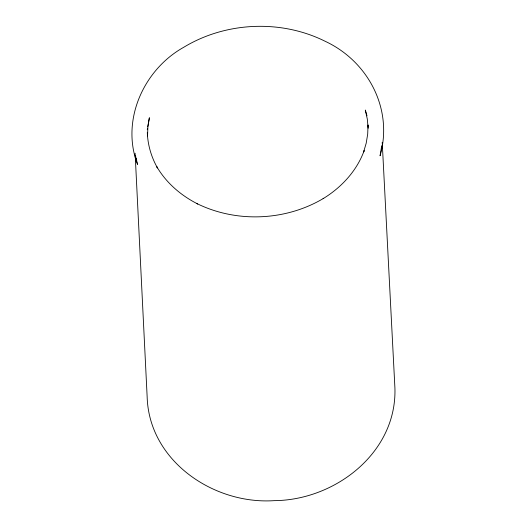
<?xml version="1.0" encoding="UTF-8"?>
<svg xmlns="http://www.w3.org/2000/svg" width="527" height="527" viewBox="0 0 527 527"><rect width="100%" height="100%" fill="white"/><g stroke="black" fill="none" stroke-linecap="round" stroke-linejoin="round"><path stroke-width="0.79" d="M135.11 153.252L147.138 396.574C148.838 460.875 213.554 504.708 274.192 500.65C335.106 500.248 397.068 452.634 394.914 387.971L382.22 142.31M147.27 129.662L147.52 128.133M147.777 126.605L149.378 117.738L147.896 126.757L147.553 135.926L147.323 132.633C147.764 145.037 151.361 157.184 157.481 167.961L156.868 166.822C166.341 182.968 181.038 195.557 197.651 203.936L196.999 203.613C236.583 223.092 285.878 220.918 323.71 198.284L323.11 198.653C341.364 187.513 356.766 170.959 364.15 150.669L363.643 151.895L366.206 143.16L367.694 134.135L368.037 124.965L368.103 126.941M381.732 145.656L380.066 155.781C393.425 109.28 368.248 61.356 325.159 41.284L324.507 40.968C280.746 19.433 226.248 21.831 184.424 46.863L183.824 47.232C143.654 69.538 120.663 120.406 137.527 164.424L136.137 158.172M366.996 115.821L365.31 110.051L367.312 119.082L368.142 128.259M135.459 155.794L136.098 161.11L135.597 155.584"/></g></svg>
